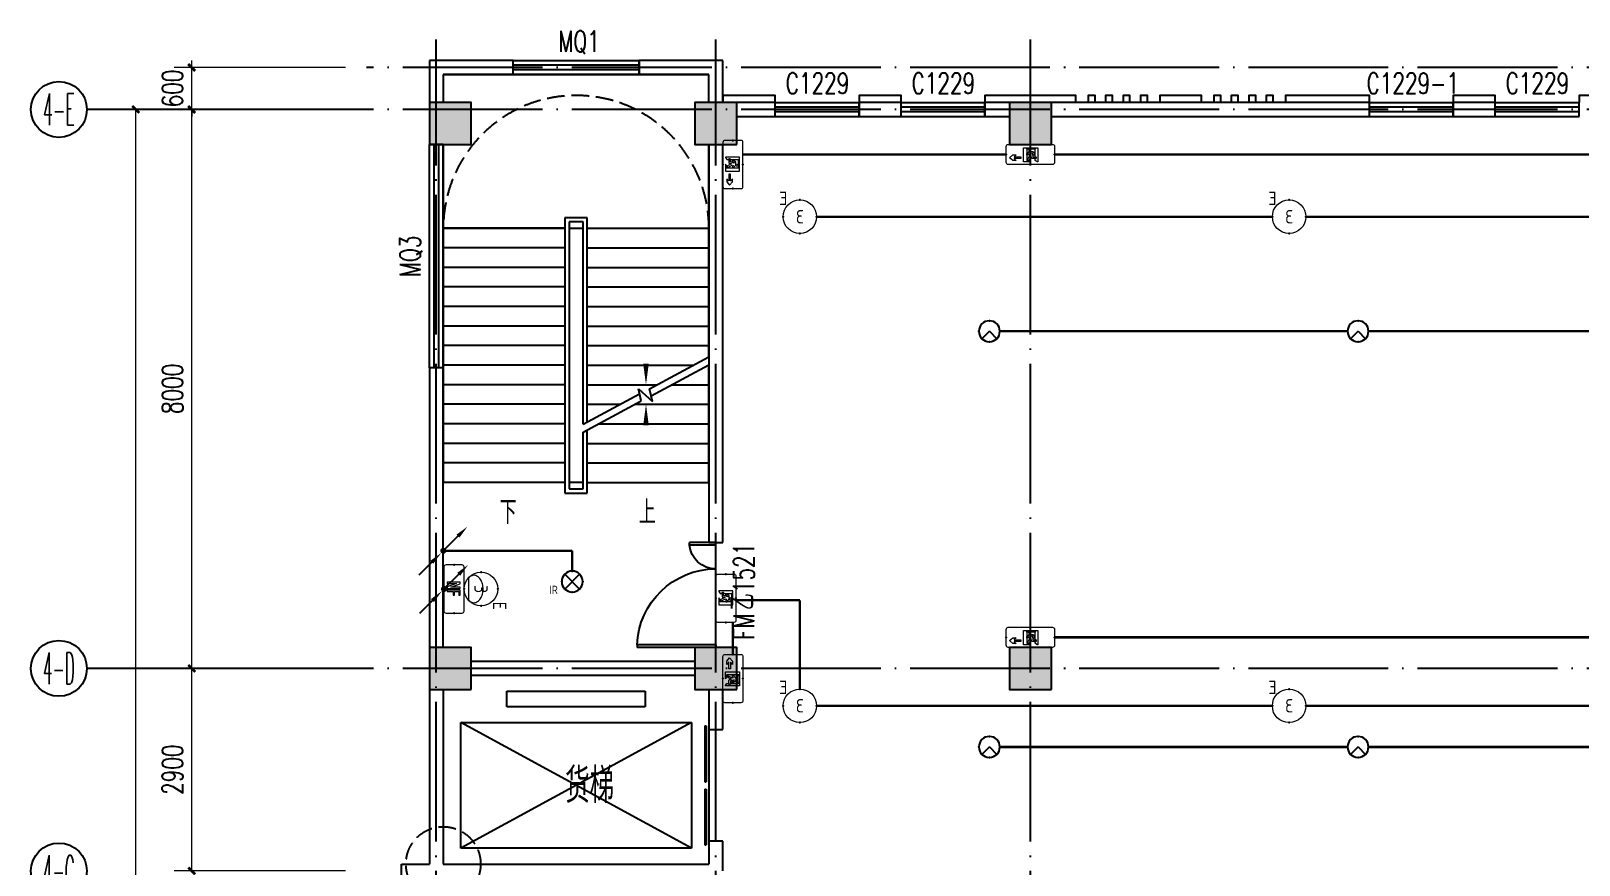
# Model space of a CAD drawing. Extents: x -124594 to 516503, y -3148 to 203159.
# Drawn here: x 179458 to 201608, y 107976 to 119915 of the extents above; entities that cross this region are included whole.
import ezdxf
from ezdxf.enums import TextEntityAlignment as Align

# ---------------------------------------------------------------- set-up
doc = ezdxf.new("R2010")
doc.units = 0
doc.header["$LTSCALE"] = 1000
doc.header["$MEASUREMENT"] = 0
doc.linetypes.add('DASH', pattern=[0.35, 0.25, -0.1])
doc.linetypes.add('DOTE', pattern=[2.42, 2, -0.2, 0.02, -0.2])
for name, color, linetype in [('AXIS', 3, 'Continuous'), ('AXIS_TEXT', 7, 'Continuous'), ('COLUMN', 9, 'Continuous'), ('DIM_SYMB', 3, 'Continuous'), ('DOOR_FIRE', 4, 'Continuous'), ('DOOR_FIRE_TEXT', 7, 'Continuous'), ('EQUIP-消防', 3, 'Continuous'), ('EQUIP-照明', 3, 'Continuous'), ('J-AXIS-轴线', 1, 'DOTE'), ('J-DOOR-窗', 8, 'Continuous'), ('J-DOOR-门', 8, 'Continuous'), ('J-STAIR-楼梯', 142, 'Continuous'), ('J-STAIR-电梯', 142, 'Continuous'), ('J-WALL-墙体', 2, 'Continuous'), ('LWIRE', 4, 'Continuous'), ('PUB_HATCH', 8, 'Continuous'), ('PUB_TEXT', 7, 'Continuous'), ('WINDOW_TEXT', 7, 'Continuous'), ('WIRE-应急', 1, 'DASH'), ('WIRE-照明', 1, 'Continuous'), ('装饰柱', 7, 'Continuous')]:
    doc.layers.add(name, color=color, linetype=linetype)
doc.layers.add('建筑底图', color=8, linetype='Continuous', lineweight=5)
doc.styles.add('_TCH_AXIS', font='COMPLEX', dxfattribs={"bigfont": 'GBCBIG'})
doc.styles.add('_TCH_DIM', font='SIMPLEX', dxfattribs={"bigfont": 'GBCBIG'})
doc.styles.add('_TCH_DIM_T3', font='SIMPLEX', dxfattribs={"width": 0.705882, "bigfont": 'GBCBIG'})
doc.styles.add('_TCH_WINDOW', font='SIMPLEX', dxfattribs={"height": 3.5, "bigfont": 'GBCBIG'})
doc.styles.add('_TEL_ATTDEF', font='GBENOR', dxfattribs={"width": 0.8, "height": 3, "bigfont": 'GBCBIG'})
doc.styles.add('_TEL_DIM', font='SIMPLEX', dxfattribs={"width": 0.8, "height": 3.5, "bigfont": 'HZTXT'})
doc.styles.add('COMPLEX', font='COMPLEX')
doc.styles.add('HZ', font='simplex.shx', dxfattribs={"width": 0.7, "bigfont": 'hztxt.shx'})
doc.styles.get("Standard").update_dxf_attribs({"font": 'gbenor.shx', "bigfont": 'gbcbig.shx'})
doc.dimstyles.new('_TCH_ARCH&&100', dxfattribs={"dimtxt": 297.5, "dimasz": 100, "dimexe": 250, "dimexo": 300, "dimgap": 126.25, "dimtad": 1, "dimdec": 0, "dimzin": 0, "dimdsep": 46, "dimtxsty": '_TCH_DIM_T3', "dimblk": 'ARCHTICK', "dimcen": 0.09, "dimclrt": 7, "dimazin": 2, "dimtfac": 1, "dimtdec": 0, "dimtix": 1, "dimtmove": 2, "dimatfit": 3, "dimfxl": 1, "dimtolj": 1, "dimtzin": 0, "dimarcsym": 0})

# ---------------------------------------------------------------- blocks, each defined once
blk = doc.blocks.new('_FZH')
blk.add_lwpolyline([(-0.5, -0.5), (0.5, -0.5), (0.5, 0.5), (-0.5, 0.5)], close=True)
at = {"layer": 'PUB_HATCH'}
blk.add_solid([(-0.5, -0.5), (0.5, -0.5), (-0.5, 0.5), (0.5, 0.5)], dxfattribs=at)
blk = doc.blocks.new('_ArchTick')
at = {"color": 0, "linetype": 'ByBlock', "const_width": 0.4}
blk.add_lwpolyline([(-0.5, -0.5), (0.5, 0.5)], dxfattribs=at)
blk = doc.blocks.new('*D208')
at = {"layer": 'AXIS', "color": 0, "lineweight": -2, "transparency": 16777216}
for p, q in [((183958, 118791), (180708, 118791)), ((180958, 94791), (180958, 118791)), ((183958, 94791), (180708, 94791))]:
    blk.add_line(p, q, dxfattribs=at)
at = {"layer": 'Defpoints', "color": 0, "transparency": 16777216}
for p in [(180958, 118791), (184258, 118791), (184258, 94791)]:
    blk.add_point(p, dxfattribs=at)
at = {"layer": 'AXIS', "color": 0, "lineweight": -2, "transparency": 16777216, "xscale": 100, "yscale": 100, "zscale": 100}
for p, rotation in [((180958, 118791), 90), ((180958, 94791), 270)]:
    blk.add_blockref('_ArchTick', p, dxfattribs=dict(at, rotation=rotation))
at = {"layer": 'AXIS', "color": 7, "transparency": 16777216, "insert": (180683, 106791), "char_height": 297.5, "attachment_point": 5, "rotation": 90, "style": '_TCH_DIM_T3'}
blk.add_mtext('\\A1;24000', dxfattribs=at)
blk = doc.blocks.new('*D213')
at = {"layer": 'AXIS', "color": 0, "lineweight": -2, "transparency": 16777216}
for p, q in [((183958, 110791), (181508, 110791)), ((181758, 107891), (181758, 110791)), ((183958, 107891), (181508, 107891))]:
    blk.add_line(p, q, dxfattribs=at)
at = {"layer": 'Defpoints', "color": 0, "transparency": 16777216}
for p in [(181758, 110791), (184258, 110791), (184258, 107891)]:
    blk.add_point(p, dxfattribs=at)
at = {"layer": 'AXIS', "color": 0, "lineweight": -2, "transparency": 16777216, "xscale": 100, "yscale": 100, "zscale": 100}
for p, rotation in [((181758, 110791), 90), ((181758, 107891), 270)]:
    blk.add_blockref('_ArchTick', p, dxfattribs=dict(at, rotation=rotation))
at = {"layer": 'AXIS', "color": 7, "transparency": 16777216, "insert": (181483, 109341), "char_height": 297.5, "attachment_point": 5, "rotation": 90, "style": '_TCH_DIM_T3'}
blk.add_mtext('\\A1;2900', dxfattribs=at)
blk = doc.blocks.new('*D214')
at = {"layer": 'AXIS', "color": 0, "lineweight": -2, "transparency": 16777216}
for p, q in [((183958, 118791), (181508, 118791)), ((181758, 110791), (181758, 118791)), ((183958, 110791), (181508, 110791))]:
    blk.add_line(p, q, dxfattribs=at)
at = {"layer": 'Defpoints', "color": 0, "transparency": 16777216}
for p in [(181758, 118791), (184258, 118791), (184258, 110791)]:
    blk.add_point(p, dxfattribs=at)
at = {"layer": 'AXIS', "color": 0, "lineweight": -2, "transparency": 16777216, "xscale": 100, "yscale": 100, "zscale": 100}
for p, rotation in [((181758, 118791), 90), ((181758, 110791), 270)]:
    blk.add_blockref('_ArchTick', p, dxfattribs=dict(at, rotation=rotation))
at = {"layer": 'AXIS', "color": 7, "transparency": 16777216, "insert": (181483, 114791), "char_height": 297.5, "attachment_point": 5, "rotation": 90, "style": '_TCH_DIM_T3'}
blk.add_mtext('\\A1;8000', dxfattribs=at)
blk = doc.blocks.new('*D215')
at = {"layer": 'AXIS', "color": 0, "lineweight": -2, "transparency": 16777216}
for p, q in [((183958, 119391), (181508, 119391)), ((181758, 119391), (181758, 119491)), ((181758, 118791), (181758, 119391)), ((183958, 118791), (181508, 118791)), ((181758, 118791), (181758, 118691))]:
    blk.add_line(p, q, dxfattribs=at)
at = {"layer": 'Defpoints', "color": 0, "transparency": 16777216}
for p in [(181758, 119391), (184258, 119391), (184258, 118791)]:
    blk.add_point(p, dxfattribs=at)
at = {"layer": 'AXIS', "color": 0, "lineweight": -2, "transparency": 16777216, "xscale": 100, "yscale": 100, "zscale": 100}
for p, rotation in [((181758, 119391), 270), ((181758, 118791), 90)]:
    blk.add_blockref('_ArchTick', p, dxfattribs=dict(at, rotation=rotation))
at = {"layer": 'AXIS', "color": 7, "transparency": 16777216, "insert": (181483, 119091), "char_height": 297.5, "attachment_point": 5, "rotation": 90, "style": '_TCH_DIM_T3'}
blk.add_mtext('\\A1;600', dxfattribs=at)
blk = doc.blocks.new('$TCHSYS$WIN2D')
for p, q in [((-0.5, 0.5), (0.5, 0.5)), ((-0.5, 0.5), (-0.5, -0.5)), ((0.5, 0.5), (0.5, -0.5)), ((0.5, 0.1667), (-0.5, 0.1667)), ((0.5, -0.1667), (-0.5, -0.1667)), ((-0.5, -0.5), (0.5, -0.5))]:
    blk.add_line(p, q)
blk = doc.blocks.new('$DorLib2D$00000225')
at = {"color": 0}
for p, q in [((0.475, -0.001), (0.475, 0.752)), ((0.475, 0.752), (0.5, 0.752)), ((0.5, -0.001), (0.5, 0.752)), ((-0.5, 0), (-0.5, 0.252)), ((-0.475, 0.252), (-0.5, 0.252)), ((-0.475, 0), (-0.475, 0.252)), ((-0.475, 0), (-0.5, 0)), ((0.475, -0.001), (0.5, -0.001))]:
    blk.add_line(p, q, dxfattribs=at)
for centre, radius, start, end in [((0.505, -0.002), 0.755, 92.2493, 179.7238), ((-0.501, 0.003), 0.251, 359.7899, 84.0974)]:
    blk.add_arc(centre, radius, start, end, dxfattribs=at)
blk = doc.blocks.new('$DORLIB2D$00000127')
at = {"color": 0}
for points in [[(-0.533, 0.795), (-0.533, 0.69)], [(-0.033, 0.795), (-0.533, 0.795)], [(-0.033, 0.795), (-0.033, 0.69)], [(0.533, 0.795), (0.033, 0.795)], [(0.033, 0.795), (0.033, 0.69)], [(0.533, 0.795), (0.533, 0.69)], [(-0.033, 0.69), (-0.533, 0.69)], [(0.533, 0.69), (0.033, 0.69)], [(0.5, 0.5), (-0.5, 0.5)]]:
    blk.add_lwpolyline(points, dxfattribs=at)
blk = doc.blocks.new('_AXISO')
blk.add_circle((0, 0), 0.5)
at = {"layer": 'AXIS_TEXT', "style": 'COMPLEX', "width": 1.041667}
blk.add_attdef('A', text='', height=0.56, dxfattribs=at).set_placement((-0.25, -0.28), (0.25, -0.28), align=Align.FIT)
blk = doc.blocks.new('$equip_U$00000139(cyquan-PC)')
at = {"lineweight": 0}
blk.add_lwpolyline([(-0.5, 0, 1), (0.5, 0, 1), (-0.5, 0, 0.911406)], format="xyb", dxfattribs=at)
for p in [(0, 0.5), (-0.5, 0), (0.5, 0), (0, -0.5)]:
    blk.add_point(p)
at = {"color": 7, "lineweight": 0, "style": '_TEL_DIM'}
blk.add_attdef('E', text='', height=0.4, dxfattribs=at).set_placement((0.497, 0.549), align=Align.MIDDLE_CENTER)
at = {"color": 7, "style": '_TEL_DIM'}
blk.add_attdef('$TEXT$', text='', height=0.4, dxfattribs=at).set_placement((0, 0), align=Align.MIDDLE_CENTER)
at = {"color": 7, "style": '_TEL_DIM', "flags": 1}
for tag in ['A', 'REMARK']:
    blk.add_attdef(tag, text='', height=0.00002, dxfattribs=at).set_placement((0, 0), align=Align.MIDDLE_CENTER)
blk = doc.blocks.new('$equip_U$00000081(OW7S4Z35Z8O8O2W)')
ref = blk.add_blockref('$equip_U$00000139(cyquan-PC)', (0, 0), dxfattribs=dict(xscale=1.59999999999984, yscale=1.59999999999984, zscale=1.59999999999984))
ref.add_attrib('E', 'E', dxfattribs={"color": 7, "lineweight": 0, "height": 0.64, "style": '_TEL_ATTDEF'}).set_placement((0.796, 0.878), align=Align.MIDDLE_CENTER)
ref.add_attrib('$TEXT$', '3', dxfattribs={"color": 7, "height": 0.64, "style": '_TEL_ATTDEF'}).set_placement((0, 0), align=Align.MIDDLE_CENTER)
at = {"color": 7, "style": '_TEL_DIM', "flags": 1}
blk.add_attdef('A', text='', height=0.0000333, dxfattribs=at).set_placement((0, 0), align=Align.MIDDLE_CENTER)
blk = doc.blocks.new('$equip_U$00000087(cyquan-PC)')
at = {"lineweight": 0}
blk.add_lwpolyline([(-0.658, 0), (0.658, 0, 0.414214), (0.72, 0.062), (0.72, 0.538, 0.414213), (0.658, 0.6), (-0.658, 0.6, 0.414214), (-0.72, 0.538, 0), (-0.72, 0.062, 0.414245), (-0.658, 0, 18481.445439)], format="xyb", dxfattribs=at)
for points in [[(-0.108, 0.508), (-0.108, 0.131), (-0.066, 0.089), (-0.201, 0.089), (-0.201, 0.51), (-0.11, 0.51, -0.414214)], [(-0.102, 0.468, -0.414214), (-0.104, 0.47), (-0.104, 0.508, -0.414214), (-0.102, 0.51), (0.138, 0.51, -0.414214), (0.14, 0.508), (0.14, 0.47, -0.414214), (0.138, 0.468)], [(0.22, 0.089), (0.204, 0.089), (0.145, 0.131), (0.145, 0.182), (0.153, 0.182, 1), (0.153, 0.241), (0.145, 0.241), (0.145, 0.508, -0.414214), (0.147, 0.51), (0.22, 0.51)], [(-0.104, 0.334, -0.414214), (-0.102, 0.336), (-0.075, 0.336), (-0.034, 0.385, -0.221695), (-0.018, 0.392), (0.073, 0.392, -0.235469), (0.08, 0.389), (0.132, 0.32, -1), (0.098, 0.296), (0.057, 0.35), (0.046, 0.35, 0.542956), (0.042, 0.344), (0.07, 0.281, -0.096289), (0.073, 0.268), (0.074, 0.232), (0.153, 0.232, -1), (0.153, 0.19), (0.05, 0.19, -0.404026), (0.029, 0.211), (0.027, 0.267, 0.774283), (0.023, 0.268), (-0.039, 0.148, -1), (-0.08, 0.169), (-0.019, 0.289), (-0.031, 0.318, 0.554309), (-0.038, 0.319), (-0.057, 0.297, -0.221695), (-0.062, 0.294), (-0.102, 0.294, -0.414214), (-0.104, 0.296)], [(0.01, 0.089), (-0.055, 0.089, -0.912194), (-0.025, 0.119)]]:
    blk.add_lwpolyline(points, format="xyb", close=True, dxfattribs=at)
blk.add_circle((-0.024, 0.43), 0.0295, dxfattribs=at)
for p in [(0, 0.6), (-0.72, 0.3), (0, 0), (0.72, 0.3)]:
    blk.add_point(p)
at = {"color": 7, "style": '_TEL_DIM', "flags": 1}
for tag in ['A', 'REMARK']:
    blk.add_attdef(tag, text='', height=0.00002, dxfattribs=at).set_placement((0, 0), align=Align.MIDDLE_CENTER)
blk = doc.blocks.new('$equip_U$00000076(OW7S4Z35Z8O8O2W)')
at = {"xscale": 1.59999999999984, "yscale": 1.59999999999984, "zscale": 1.59999999999984}
blk.add_blockref('$equip_U$00000087(cyquan-PC)', (0, 0), dxfattribs=at)
at = {"color": 7, "style": '_TEL_DIM', "flags": 1}
blk.add_attdef('A', text='', height=0.0000333, dxfattribs=at).set_placement((0, 0), align=Align.MIDDLE_CENTER)
blk = doc.blocks.new('$equip_U$00000090(cyquan-PC)')
at = {"lineweight": 0}
blk.add_lwpolyline([(-0.658, 0), (0.658, 0, 0.414214), (0.72, 0.062), (0.72, 0.538, 0.414213), (0.658, 0.6), (-0.658, 0.6, 0.414214), (-0.72, 0.538, 0), (-0.72, 0.062, 0.414245), (-0.658, 0, 18481.445439)], format="xyb", dxfattribs=at)
for points in [[(-0.22, 0.08), (-0.204, 0.08), (-0.145, 0.122), (-0.145, 0.172), (-0.153, 0.172, -1), (-0.153, 0.231), (-0.145, 0.231), (-0.145, 0.499, 0.414214), (-0.147, 0.501), (-0.22, 0.501)], [(0.102, 0.459, 0.414214), (0.104, 0.461), (0.104, 0.499, 0.414214), (0.102, 0.501), (-0.138, 0.501, 0.414214), (-0.14, 0.499), (-0.14, 0.461, 0.414214), (-0.138, 0.459)], [(0.108, 0.499), (0.108, 0.122), (0.066, 0.08), (0.201, 0.08), (0.201, 0.501), (0.11, 0.501, 0.414214)], [(0.104, 0.325, 0.414214), (0.102, 0.327), (0.075, 0.327), (0.034, 0.375, 0.221695), (0.018, 0.383), (-0.073, 0.383, 0.235469), (-0.08, 0.379), (-0.132, 0.31, 1), (-0.098, 0.286), (-0.057, 0.341), (-0.046, 0.341, -0.542956), (-0.042, 0.335), (-0.07, 0.271, 0.096289), (-0.073, 0.258), (-0.074, 0.223), (-0.153, 0.223, 1), (-0.153, 0.181), (-0.05, 0.181, 0.404026), (-0.029, 0.201), (-0.027, 0.258, -0.774283), (-0.023, 0.259), (0.039, 0.138, 1), (0.08, 0.159), (0.019, 0.279), (0.031, 0.308, -0.554309), (0.038, 0.309), (0.057, 0.287, 0.221695), (0.062, 0.285), (0.102, 0.285, 0.414214), (0.104, 0.287)], [(-0.01, 0.08), (0.055, 0.08, 0.912194), (0.025, 0.109)], [(0.519, 0.119), (0.618, 0.201), (0.519, 0.284), (0.423, 0.284), (0.484, 0.233, -0.700208), (0.483, 0.229), (0.287, 0.229), (0.287, 0.174), (0.483, 0.174, -0.700208), (0.484, 0.17), (0.423, 0.119)]]:
    blk.add_lwpolyline(points, format="xyb", close=True, dxfattribs=at)
blk.add_circle((0.024, 0.421), 0.0295, dxfattribs=at)
for p in [(0, 0.6), (-0.72, 0.3), (0, 0), (0.72, 0.3)]:
    blk.add_point(p)
at = {"color": 7, "style": '_TEL_DIM', "flags": 1}
for tag in ['A', 'REMARK']:
    blk.add_attdef(tag, text='', height=0.00002, dxfattribs=at).set_placement((0, 0), align=Align.MIDDLE_CENTER)
blk = doc.blocks.new('$equip_U$00000079(OW7S4Z35Z8O8O2W)')
at = {"xscale": -1.59999999999984, "yscale": 1.59999999999984, "zscale": 1.59999999999984}
blk.add_blockref('$equip_U$00000090(cyquan-PC)', (0, 0), dxfattribs=at)
at = {"color": 7, "style": '_TEL_DIM', "flags": 1}
blk.add_attdef('A', text='', height=0.0000333, dxfattribs=at).set_placement((0, 0), align=Align.MIDDLE_CENTER)
blk = doc.blocks.new('$equip_U$00000091(cyquan-PC)')
at = {"lineweight": 0}
for p, q in [((0.031, 0.482), (0.031, 0.098)), ((0.183, 0.482), (0.031, 0.482)), ((0.183, 0.44), (0.183, 0.482)), ((0.031, 0.098), (0.072, 0.098)), ((0.072, 0.44), (0.183, 0.44)), ((0.072, 0.314), (0.072, 0.44)), ((0.183, 0.314), (0.072, 0.314)), ((0.072, 0.271), (0.183, 0.271)), ((0.072, 0.098), (0.072, 0.271)), ((0.183, 0.271), (0.183, 0.314))]:
    blk.add_line(p, q, dxfattribs=at)
blk.add_lwpolyline([(-0.658, 0), (0.658, 0, 0.414214), (0.72, 0.062), (0.72, 0.538, 0.414213), (0.658, 0.6), (-0.658, 0.6, 0.414214), (-0.72, 0.538, 0), (-0.72, 0.062, 0.414245), (-0.658, 0, 18481.445439)], format="xyb", dxfattribs=at)
blk.add_lwpolyline([(-0.203, 0.482), (-0.203, 0.098), (-0.162, 0.098), (-0.162, 0.377), (-0.16, 0.377), (-0.061, 0.098), (-0.016, 0.098), (-0.016, 0.482), (-0.057, 0.482), (-0.057, 0.204), (-0.059, 0.204), (-0.158, 0.482)], close=True, dxfattribs=at)
for p in [(0, 0.6), (-0.72, 0.3), (0, 0), (0.72, 0.3)]:
    blk.add_point(p)
at = {"color": 7, "style": '_TEL_DIM', "flags": 1}
for tag in ['A', 'REMARK']:
    blk.add_attdef(tag, text='', height=0.00002, dxfattribs=at).set_placement((0, 0), align=Align.MIDDLE_CENTER)
blk = doc.blocks.new('$equip_U$00000078(OW7S4Z35Z8O8O2W)')
at = {"xscale": 1.59999999999984, "yscale": 1.59999999999984, "zscale": 1.59999999999984}
blk.add_blockref('$equip_U$00000091(cyquan-PC)', (0, 0), dxfattribs=at)
at = {"color": 7, "style": '_TEL_DIM', "flags": 1}
blk.add_attdef('A', text='', height=0.0000333, dxfattribs=at).set_placement((0, 0), align=Align.MIDDLE_CENTER)
blk = doc.blocks.new('$equip_U$00000137(cyquan-PC)')
at = {"color": 253, "lineweight": 0}
for p, q in [((-0.31, 0.468), (-0.334, 0.448)), ((-0.283, 0.487), (-0.31, 0.468)), ((-0.254, 0.504), (-0.283, 0.487)), ((-0.222, 0.519), (-0.254, 0.504)), ((-0.188, 0.532), (-0.222, 0.519)), ((-0.153, 0.543), (-0.188, 0.532)), ((-0.116, 0.552), (-0.153, 0.543)), ((-0.078, 0.558), (-0.116, 0.552)), ((-0.039, 0.562), (-0.078, 0.558)), ((0, 0.563), (-0.039, 0.562)), ((0.039, 0.562), (0, 0.563)), ((0.078, 0.558), (0.039, 0.562)), ((0.116, 0.552), (0.078, 0.558)), ((0.153, 0.543), (0.116, 0.552)), ((0.188, 0.532), (0.153, 0.543)), ((0.222, 0.519), (0.188, 0.532)), ((0.254, 0.504), (0.222, 0.519)), ((0.283, 0.487), (0.254, 0.504)), ((0.31, 0.468), (0.283, 0.487)), ((0.334, 0.448), (0.31, 0.468)), ((-0.405, 0.328), (-0.409, 0.302)), ((-0.409, 0.302), (-0.408, 0.276)), ((-0.408, 0.276), (-0.404, 0.25)), ((-0.398, 0.353), (-0.405, 0.328)), ((-0.404, 0.25), (-0.396, 0.224)), ((-0.387, 0.378), (-0.398, 0.353)), ((-0.396, 0.224), (-0.385, 0.199)), ((-0.373, 0.402), (-0.387, 0.378)), ((-0.385, 0.199), (-0.37, 0.175)), ((-0.355, 0.426), (-0.373, 0.402)), ((-0.37, 0.175), (-0.352, 0.152)), ((-0.334, 0.448), (-0.355, 0.426)), ((-0.352, 0.152), (-0.33, 0.131)), ((-0.33, 0.131), (0.33, 0.131)), ((0.33, 0.131), (0.352, 0.152)), ((0.355, 0.426), (0.334, 0.448)), ((0.352, 0.152), (0.37, 0.175)), ((0.373, 0.402), (0.355, 0.426)), ((0.37, 0.175), (0.385, 0.199)), ((0.387, 0.378), (0.373, 0.402)), ((0.385, 0.199), (0.396, 0.224)), ((0.398, 0.353), (0.387, 0.378)), ((0.396, 0.224), (0.404, 0.25)), ((0.405, 0.328), (0.398, 0.353)), ((0.404, 0.25), (0.408, 0.276)), ((0.409, 0.302), (0.405, 0.328)), ((0.408, 0.276), (0.409, 0.302))]:
    blk.add_line(p, q, dxfattribs=at)
at = {"lineweight": 0}
blk.add_circle((0, 0.502), 0.502, dxfattribs=at)
for p in [(0, 1.005), (-0.502, 0.502), (0.502, 0.502)]:
    blk.add_point(p)
at = {"color": 7, "style": '_TEL_DIM'}
blk.add_attdef('$TEXT$', text='', height=0.4, dxfattribs=at).set_placement((0.5, 1.056), align=Align.MIDDLE_CENTER)
at = {"color": 7, "lineweight": 0, "style": '_TEL_DIM'}
blk.add_attdef('3', text='', height=0.4, dxfattribs=at).set_placement((0.002, 0.502), align=Align.MIDDLE_CENTER)
at = {"color": 7, "style": '_TEL_DIM', "flags": 1}
for tag in ['A', 'REMARK']:
    blk.add_attdef(tag, text='', height=0.00002, dxfattribs=at).set_placement((0, 0), align=Align.MIDDLE_CENTER)
blk = doc.blocks.new('$equip_U$00000082(OW7S4Z35Z8O8O2W)')
ref = blk.add_blockref('$equip_U$00000137(cyquan-PC)', (0, -0.804), dxfattribs=dict(xscale=1.59999999999984, yscale=1.59999999999984, zscale=1.59999999999984))
ref.add_attrib('3', '3', dxfattribs={"color": 7, "lineweight": 0, "height": 0.64, "style": '_TEL_ATTDEF'}).set_placement((0.004, 0), align=Align.MIDDLE_CENTER)
ref.add_attrib('$TEXT$', 'E', dxfattribs={"color": 7, "height": 0.64, "style": '_TEL_ATTDEF'}).set_placement((0.799, 0.886), align=Align.MIDDLE_CENTER)
at = {"color": 7, "style": '_TEL_DIM', "flags": 1}
blk.add_attdef('A', text='', height=0.0000333, dxfattribs=at).set_placement((0, 0), align=Align.MIDDLE_CENTER)
blk = doc.blocks.new('$equip$00002530')
for p, q in [((-0.354, 0.354), (0.354, -0.354)), ((0.354, 0.354), (-0.354, -0.354))]:
    blk.add_line(p, q)
at = {"const_width": 0.0667}
blk.add_lwpolyline([(0, 0.5, -1), (0, -0.5, -1), (0, 0.5, -2.479085)], format="xyb", dxfattribs=at)
blk.add_circle((0, 0), 0.5)
for p in [(-0.5, 0), (0, 0.5), (0.5, 0), (0, -0.5)]:
    blk.add_point(p)
at = {"color": 7, "style": '_TEL_DIM', "flags": 1}
blk.add_attdef('A', text='', height=0.00002, dxfattribs=at).set_placement((0, 0), align=Align.MIDDLE_CENTER)
at = {"color": 7, "style": '_TEL_DIM'}
blk.add_attdef('$TEXT$', text='', height=0.4, dxfattribs=at).set_placement((0.887, -0.396), align=Align.MIDDLE_CENTER)
blk = doc.blocks.new('$TelecSys$00000081')
for p, q in [((0.104, 0.104), (0.104, 0.104)), ((-1.15, -1.15), (-0.55, -0.55)), ((-0.104, -0.104), (-0.104, -0.104))]:
    blk.add_line(p, q)
at = {"const_width": 0.142}
blk.add_lwpolyline([(0.071, 0, 1), (-0.071, 0, 1)], format="xyb", close=True, dxfattribs=at)
blk.add_solid([(-0.62, -0.48), (-0.48, -0.62), (-0.1, -0.1)])
at = {"width": 0.8, "flags": 9}
blk.add_attdef('A', (0, 0), '', height=0.00002, rotation=180, dxfattribs=at)
blk = doc.blocks.new('$TelecSys$00000079')
for p, q in [((0.7, 0.7), (0, 0)), ((0.104, 0.104), (0.104, 0.104)), ((-0.104, -0.104), (-0.104, -0.104))]:
    blk.add_line(p, q)
at = {"const_width": 0.142}
blk.add_lwpolyline([(-0.071, 0, 1), (0.071, 0, 1)], format="xyb", close=True, dxfattribs=at)
blk.add_solid([(0.63, 0.77), (0.77, 0.63), (1.15, 1.15)])
at = {"width": 0.8, "flags": 9}
blk.add_attdef('A', (0, 0), '', height=0.00002, dxfattribs=at)
blk = doc.blocks.new('$equip$00002831')
for q in [(-0.354, -0.354), (0.354, -0.354)]:
    blk.add_line((0, 0), q)
at = {"const_width": 0.0667}
blk.add_lwpolyline([(0.5, 0, 1), (-0.5, 0, 1), (0.5, 0, -2.700563)], format="xyb", dxfattribs=at)
blk.add_circle((0, 0), 0.5)
for p in [(-0.5, 0), (0, 0.5), (0.5, 0), (0, -0.5)]:
    blk.add_point(p)
at = {"color": 7, "style": '_TEL_DIM', "flags": 1}
for tag in ['A', 'REMARK']:
    blk.add_attdef(tag, text='', height=0.00002, dxfattribs=at).set_placement((0, 0), align=Align.MIDDLE_CENTER)
blk = doc.blocks.new('GWEEDA')
at = {"layer": 'AXIS', "color": 8}
for p, q in [((184258.3, 118790.8), (180258.3, 118790.8)), ((184258.3, 110790.8), (180258.3, 110790.8))]:
    blk.add_line(p, q, dxfattribs=at)
at = {"layer": 'DIM_SYMB', "color": 8}
for points in [[(186258.3, 113310.8, 0, 0, 0), (186258.3, 118190.8, 0, 0, 0), (188258.3, 118190.8, 0, 0, 0), (188258.3, 114850.8, 0, 80, 0), (188258.3, 115150.8, 0, 0, 0)], [(188258.3, 113310.8, 0, 0, 0), (188258.3, 114570.8, 0, 80, 0), (188258.3, 114270.8, 0, 0, 0)]]:
    blk.add_lwpolyline(points, format="xyseb", dxfattribs=at)
at = {"layer": 'J-AXIS-轴线', "color": 8}
for p, q in [((185258.3, 93790.8), (185258.3, 119790.8)), ((189258.3, 93790.8), (189258.3, 119790.8)), ((193758.3, 93790.8), (193758.3, 119790.8)), ((232758.3, 119390.8), (184258.3, 119390.8)), ((232758.3, 118790.8), (184258.3, 118790.8)), ((232758.3, 110790.8), (184258.3, 110790.8))]:
    blk.add_line(p, q, dxfattribs=at)
at = {"layer": 'J-STAIR-楼梯', "color": 8}
for p, q in [((189158.3, 119290.8), (185358.3, 119290.8)), ((185358.3, 119290.8), (185358.3, 118890.8)), ((189158.3, 118890.8), (189158.3, 119290.8)), ((185358.3, 118290.8), (185358.3, 117090.8)), ((189158.3, 117090.8), (189158.3, 118290.8)), ((187418.3, 117240.8), (187098.3, 117240.8)), ((187098.3, 117240.8), (187098.3, 113300.8)), ((187358.3, 117180.8), (187158.3, 117180.8)), ((187158.3, 117180.8), (187158.3, 113360.8)), ((187358.3, 114285), (187358.3, 117180.8)), ((187418.3, 114317.2), (187418.3, 117240.8)), ((185358.3, 117090.8), (185358.3, 113450.8)), ((187098.3, 117090.8), (185358.3, 117090.8)), ((185358.3, 117090.8), (187098.3, 117090.8)), ((187158.3, 117090.8), (187158.3, 113450.8)), ((187158.3, 117090.8), (187358.3, 117090.8)), ((187358.3, 114285), (187358.3, 117090.8)), ((187418.3, 117090.8), (189158.3, 117090.8)), ((187418.3, 117090.8), (189158.3, 117090.8)), ((189158.3, 115250), (189158.3, 117090.8)), ((187098.3, 116810.8), (185358.3, 116810.8)), ((187418.3, 116810.8), (189158.3, 116810.8)), ((187098.3, 116530.8), (185358.3, 116530.8)), ((187418.3, 116530.8), (189158.3, 116530.8)), ((187098.3, 116250.8), (185358.3, 116250.8)), ((187418.3, 116250.8), (189158.3, 116250.8)), ((187098.3, 115970.8), (185358.3, 115970.8)), ((187418.3, 115970.8), (189158.3, 115970.8)), ((187098.3, 115690.8), (185358.3, 115690.8)), ((187418.3, 115690.8), (189158.3, 115690.8)), ((187098.3, 115410.8), (185358.3, 115410.8)), ((187418.3, 115410.8), (189158.3, 115410.8)), ((188308.1, 114794.2), (189158.3, 115250)), ((187098.3, 115130.8), (185358.3, 115130.8)), ((187418.3, 115130.8), (188935.9, 115130.8)), ((188331.7, 114693.4), (189158.3, 115136.6)), ((189147.6, 115130.8), (189158.3, 115130.8)), ((189158.3, 113450.8), (189158.3, 115136.6)), ((187098.3, 114850.8), (185358.3, 114850.8)), ((187418.3, 114850.8), (188413.6, 114850.8)), ((188191, 114617.9), (188150.2, 114791.7)), ((188150.2, 114791.7), (188350.7, 114612.4)), ((188350.7, 114612.4), (188308.1, 114794.2)), ((188625.3, 114850.8), (189158.3, 114850.8)), ((187098.3, 114570.8), (185358.3, 114570.8)), ((187358.3, 114285), (188167.3, 114718.7)), ((187358.3, 114171.6), (188191, 114617.9)), ((187418.3, 114570.8), (187891.4, 114570.8)), ((188103, 114570.8), (189158.3, 114570.8)), ((187098.3, 114290.8), (185358.3, 114290.8)), ((187358.3, 113450.8), (187358.3, 114171.6)), ((187358.3, 113360.8), (187358.3, 114171.6)), ((187418.3, 113300.8), (187418.3, 114203.7)), ((187580.7, 114290.8), (189158.3, 114290.8)), ((187098.3, 114010.8), (185358.3, 114010.8)), ((187418.3, 114010.8), (189158.3, 114010.8)), ((187098.3, 113730.8), (185358.3, 113730.8)), ((187418.3, 113730.8), (189158.3, 113730.8)), ((187098.3, 113450.8), (185358.3, 113450.8)), ((187358.3, 113450.8), (187158.3, 113450.8)), ((187418.3, 113450.8), (189158.3, 113450.8)), ((187098.3, 113300.8), (187418.3, 113300.8)), ((187158.3, 113360.8), (187358.3, 113360.8))]:
    blk.add_line(p, q, dxfattribs=at)
at = {"layer": 'J-STAIR-楼梯', "color": 8, "linetype": 'DASH'}
blk.add_arc((187258.3, 117090.8), 1900, 0, 180, dxfattribs=at)
at = {"layer": 'J-STAIR-电梯', "color": 8}
for p, q in [((186268.3, 110240.8), (186268.3, 110465.8)), ((186268.3, 110465.8), (188248.3, 110465.8)), ((188248.3, 110465.8), (188248.3, 110240.8)), ((188248.3, 110240.8), (186268.3, 110240.8)), ((185608.3, 108215.8), (185608.3, 110015.8)), ((185608.3, 110015.8), (188908.3, 110015.8)), ((188908.3, 110015.8), (185608.3, 108215.8)), ((188908.3, 108215.8), (185608.3, 110015.8)), ((188908.3, 110015.8), (188908.3, 108215.8)), ((188908.3, 108215.8), (185608.3, 108215.8))]:
    blk.add_line(p, q, dxfattribs=at)
at = {"layer": 'J-WALL-墙体', "color": 8}
for p, q in [((186358.3, 119490.8), (185158.3, 119490.8)), ((185158.3, 119490.8), (185158.3, 118890.8)), ((186358.3, 119290.8), (186358.3, 119490.8)), ((189358.3, 119490.8), (188158.3, 119490.8)), ((188158.3, 119490.8), (188158.3, 119290.8)), ((189358.3, 118890.8), (189358.3, 119490.8)), ((185358.3, 119290.8), (186358.3, 119290.8)), ((185358.3, 119290.8), (185358.3, 118890.8)), ((188158.3, 119290.8), (189158.3, 119290.8)), ((189158.3, 118890.8), (189158.3, 119290.8)), ((190108.3, 118890.8), (189558.3, 118890.8)), ((190108.3, 118690.8), (190108.3, 118890.8)), ((191908.3, 118890.8), (191308.3, 118890.8)), ((191308.3, 118890.8), (191308.3, 118690.8)), ((191908.3, 118690.8), (191908.3, 118890.8)), ((193458.3, 118890.8), (193108.3, 118890.8)), ((193108.3, 118890.8), (193108.3, 118690.8)), ((198608.3, 118890.8), (194058.3, 118890.8)), ((198608.3, 118690.8), (198608.3, 118890.8)), ((200408.3, 118890.8), (199808.3, 118890.8)), ((199808.3, 118890.8), (199808.3, 118690.8)), ((200408.3, 118690.8), (200408.3, 118890.8)), ((189558.3, 118690.8), (190108.3, 118690.8)), ((191308.3, 118690.8), (191908.3, 118690.8)), ((193108.3, 118690.8), (193458.3, 118690.8)), ((194058.3, 118690.8), (198608.3, 118690.8)), ((199808.3, 118690.8), (200408.3, 118690.8)), ((189158.3, 118290.8), (189158.3, 112590.8)), ((189358.3, 112590.8), (189358.3, 118290.8)), ((185358.3, 115090.8), (185158.3, 115090.8)), ((185158.3, 115090.8), (185158.3, 111090.8)), ((185358.3, 111090.8), (185358.3, 115090.8)), ((189158.3, 112590.8), (189358.3, 112590.8)), ((188958.3, 110890.8), (185758.3, 110890.8)), ((188958.3, 110690.8), (185758.3, 110690.8)), ((185158.3, 110490.8), (185158.3, 107990.8)), ((185358.3, 110490.8), (185358.3, 107990.8)), ((189158.3, 110490.8), (189158.3, 109915.8)), ((189358.3, 109915.8), (189358.3, 110490.8)), ((189158.3, 109915.8), (189358.3, 109915.8)), ((189358.3, 108315.8), (189158.3, 108315.8)), ((189158.3, 108315.8), (189158.3, 107990.8)), ((189358.3, 107890.8), (189358.3, 108315.8)), ((184758.3, 107990.8), (185158.3, 107990.8)), ((184758.3, 106490.8), (184758.3, 107990.8)), ((185358.3, 107990.8), (189158.3, 107990.8))]:
    blk.add_line(p, q, dxfattribs=at)
at = {"layer": '装饰柱', "color": 8}
for points in [[(190108.3, 118890.8), (190108.3, 118990.8), (189358.3, 118990.8), (189358.3, 118890.8)], [(191908.3, 118890.8), (191908.3, 118990.8), (191308.3, 118990.8), (191308.3, 118890.8)], [(194408.3, 118890.8), (194408.3, 118990.8), (193108.3, 118990.8), (193108.3, 118890.8)], [(194683.3, 118890.8), (194683.3, 118990.8), (194583.3, 118990.8), (194583.3, 118890.8)], [(194933.3, 118890.8), (194933.3, 118990.8), (194833.3, 118990.8), (194833.3, 118890.8)], [(195183.3, 118890.8), (195183.3, 118990.8), (195083.3, 118990.8), (195083.3, 118890.8)], [(195433.3, 118890.8), (195433.3, 118990.8), (195333.3, 118990.8), (195333.3, 118890.8)], [(196208.3, 118890.8), (196208.3, 118990.8), (195608.3, 118990.8), (195608.3, 118890.8)], [(196483.3, 118890.8), (196483.3, 118990.8), (196383.3, 118990.8), (196383.3, 118890.8)], [(196733.3, 118890.8), (196733.3, 118990.8), (196633.3, 118990.8), (196633.3, 118890.8)], [(196983.3, 118890.8), (196983.3, 118990.8), (196883.3, 118990.8), (196883.3, 118890.8)], [(197233.3, 118890.8), (197233.3, 118990.8), (197133.3, 118990.8), (197133.3, 118890.8)], [(198608.3, 118890.8), (198608.3, 118990.8), (197408.3, 118990.8), (197408.3, 118890.8)], [(200408.3, 118890.8), (200408.3, 118990.8), (199808.3, 118990.8), (199808.3, 118890.8)], [(202908.3, 118890.8), (202908.3, 118990.8), (201608.3, 118990.8), (201608.3, 118890.8)]]:
    blk.add_lwpolyline(points, dxfattribs=at)
at = {"layer": 'AXIS', "color": 8}
ref = blk.add_blockref('_AXISO', (179858.3, 118790.8), dxfattribs=dict(at, xscale=800, yscale=800, zscale=800))
ref.add_attrib('A', '4-E', dxfattribs={"layer": 'AXIS_TEXT', "color": 8, "height": 452.55, "style": '_TCH_AXIS', "width": 0.333333}).set_placement((179632.1, 118564.5), (180084.6, 118564.5), align=Align.FIT)
ref = blk.add_blockref('_AXISO', (179858.3, 110790.8), dxfattribs=dict(at, xscale=800, yscale=800, zscale=800))
ref.add_attrib('A', '4-D', dxfattribs={"layer": 'AXIS_TEXT', "color": 8, "height": 452.55, "style": '_TCH_AXIS', "width": 0.328125}).set_placement((179632.1, 110564.5), (180084.6, 110564.5), align=Align.FIT)
ref = blk.add_blockref('_AXISO', (179858.3, 107890.8), dxfattribs=dict(at, xscale=800, yscale=800, zscale=800))
ref.add_attrib('A', '4-C', dxfattribs={"layer": 'AXIS_TEXT', "color": 8, "height": 452.55, "style": '_TCH_AXIS', "width": 0.33871}).set_placement((179632.1, 107664.5), (180084.6, 107664.5), align=Align.FIT)
at = {"layer": 'COLUMN', "color": 8, "xscale": 600, "yscale": 600, "zscale": 600, "rotation": 90}
for p in [(185458.3, 118590.8), (189258.3, 118590.8), (193758.3, 118590.8), (185458.3, 110790.8), (189258.3, 110790.8), (193758.3, 110790.8)]:
    blk.add_blockref('_FZH', p, dxfattribs=at)
at = {"layer": 'DOOR_FIRE', "color": 8, "xscale": -1500, "yscale": 1500, "zscale": 200, "rotation": 90}
blk.add_blockref('$DorLib2D$00000225', (189258.3, 111840.8), dxfattribs=at)
at = {"layer": 'J-DOOR-窗', "color": 8}
ref = blk.add_blockref('$TCHSYS$WIN2D', (187258.3, 119390.8), dxfattribs=dict(at, xscale=-1800, yscale=200, zscale=200, rotation=180))
ref.add_attrib('A', 'MQ1', (187003.3, 119617), dxfattribs={"layer": 'WINDOW_TEXT', "color": 8, "height": 297.5, "style": '_TCH_WINDOW', "width": 0.705882})
ref = blk.add_blockref('$TCHSYS$WIN2D', (190708.3, 118790.8), dxfattribs=dict(at, xscale=-1200, yscale=200, zscale=200, rotation=180))
ref.add_attrib('A', 'C1229', (190258.3, 119017), dxfattribs={"layer": 'WINDOW_TEXT', "color": 8, "height": 297.5, "style": '_TCH_WINDOW', "width": 0.705882})
ref = blk.add_blockref('$TCHSYS$WIN2D', (192508.3, 118790.8), dxfattribs=dict(at, xscale=-1200, yscale=200, zscale=200, rotation=180))
ref.add_attrib('A', 'C1229', (192058.3, 119017), dxfattribs={"layer": 'WINDOW_TEXT', "color": 8, "height": 297.5, "style": '_TCH_WINDOW', "width": 0.705882})
ref = blk.add_blockref('$TCHSYS$WIN2D', (199208.3, 118790.8), dxfattribs=dict(at, xscale=-1200, yscale=200, zscale=200, rotation=180))
ref.add_attrib('A', 'C1229-1', (198568.3, 119017), dxfattribs={"layer": 'WINDOW_TEXT', "color": 8, "height": 297.5, "style": '_TCH_WINDOW', "width": 0.705882})
ref = blk.add_blockref('$TCHSYS$WIN2D', (201008.3, 118790.8), dxfattribs=dict(at, xscale=-1200, yscale=200, zscale=200, rotation=180))
ref.add_attrib('A', 'C1229', (200558.3, 119017), dxfattribs={"layer": 'WINDOW_TEXT', "color": 8, "height": 297.5, "style": '_TCH_WINDOW', "width": 0.705882})
ref = blk.add_blockref('$TCHSYS$WIN2D', (185258.3, 116690.8), dxfattribs=dict(at, xscale=-3200, yscale=200, zscale=200, rotation=270))
ref.add_attrib('A', 'MQ3', (185032.1, 116390.8), dxfattribs={"layer": 'WINDOW_TEXT', "color": 8, "height": 297.5, "rotation": 90, "style": '_TCH_WINDOW', "width": 0.705882})
at = {"layer": 'J-DOOR-门', "color": 8, "xscale": 1600, "yscale": 200, "zscale": 200, "rotation": 90}
blk.add_blockref('$DORLIB2D$00000127', (189258.3, 109115.8), dxfattribs=at)
at = {"layer": 'DIM_SYMB', "color": 7, "style": '_TCH_DIM'}
for s, p in [('下', (186163.4, 112855.8)), ('上', (188154.1, 112855.8))]:
    blk.add_text(s, height=337.6, dxfattribs=at).set_placement(p)
at = {"layer": 'DOOR_FIRE_TEXT', "color": 8, "style": '_TCH_WINDOW', "width": 0.705882}
for s, p in [('1521', (189808.3, 111868.7)), ('FM', (189808.3, 111202.9))]:
    blk.add_text(s, height=297.5, rotation=90, dxfattribs=at).set_placement(p)
at = {"layer": 'DOOR_FIRE_TEXT', "color": 8, "style": '_TCH_WINDOW'}
blk.add_text('乙', height=337.6, rotation=90, dxfattribs=at).set_placement((189808.3, 111622.9))
at = {"layer": 'PUB_TEXT', "color": 8, "style": 'HZ', "width": 0.7}
blk.add_text('货梯', height=500, dxfattribs=at).set_placement((187101.6, 108864.5))
at = {"layer": 'AXIS', "color": 8}
for p1, p2, distance, picture, middle in [((184258.3, 118790.8), (184258.3, 119390.8), 2500, '*D215', (181483.3, 119090.8)), ((184258.3, 94790.8), (184258.3, 118790.8), 3300, '*D208', (180683.3, 106790.8)), ((184258.3, 110790.8), (184258.3, 118790.8), 2500, '*D214', (181483.3, 114790.8)), ((184258.3, 107890.8), (184258.3, 110790.8), 2500, '*D213', (181483.3, 109340.8))]:
    dim = blk.add_aligned_dim(p1=p1, p2=p2, distance=distance, dimstyle='_TCH_ARCH&&100', dxfattribs=at)
    dim.commit()
    dim.dimension.update_dxf_attribs({"geometry": picture, "text_midpoint": middle})

msp = doc.modelspace()

# ---------------------------------------------------------------- linework, layer by layer
at = {"layer": 'WIRE-应急', "const_width": 35}
for points in [[(193413, 118147), (189646, 118147)], [(201913, 118147), (194104, 118147)], [(197220, 117255), (190700, 117255)], [(204220, 117255), (197700, 117255)], [(190460, 111767), (189546, 111767)], [(190460, 110495), (190460, 111767)], [(189502, 110990), (189502, 111450)], [(201913, 111235), (194104, 111235)], [(197220, 110255), (190700, 110255)], [(204220, 110255), (197700, 110255)]]:
    msp.add_lwpolyline(points, dxfattribs=at)
at = {"layer": 'WIRE-应急'}
msp.add_circle((185358, 107991), 534, dxfattribs=at)
at = {"layer": 'WIRE-照明', "const_width": 35}
for points in [[(198296, 115616), (193321, 115616)], [(203571, 115616), (198596, 115616)], [(187203, 112474), (185358, 112474)], [(187203, 112183), (187203, 112474)], [(198296, 109666), (193321, 109666)], [(203571, 109666), (198596, 109666)]]:
    msp.add_lwpolyline(points, dxfattribs=at)

# ---------------------------------------------------------------- block references
at = {"layer": 'EQUIP-消防'}
for name, p, xscale, yscale, zscale, rotation in [('$equip_U$00000079(OW7S4Z35Z8O8O2W)', (189358, 118003), -299.9999999999999, 299.9999999999999, 299.9999999999999, 270.0000013294992), ('$equip_U$00000078(OW7S4Z35Z8O8O2W)', (185368, 111927), 300, 300, 300, 270), ('$equip_U$00000082(OW7S4Z35Z8O8O2W)', (185898, 111927), 300, 300, 300, 270), ('$equip_U$00000076(OW7S4Z35Z8O8O2W)', (189258, 111795), -300, 300, 300, 270), ('$equip_U$00000079(OW7S4Z35Z8O8O2W)', (189358, 110645), 300, 300, 300, 270)]:
    msp.add_blockref(name, p, dxfattribs=dict(at, xscale=xscale, yscale=yscale, zscale=zscale, rotation=rotation))
at = {"layer": 'EQUIP-消防', "yscale": 300, "zscale": 300}
for name, p, xscale in [('$equip_U$00000079(OW7S4Z35Z8O8O2W)', (193758, 118003), 300), ('$equip_U$00000081(OW7S4Z35Z8O8O2W)', (190460, 117255), -300), ('$equip_U$00000081(OW7S4Z35Z8O8O2W)', (197460, 117255), -300), ('$equip_U$00000079(OW7S4Z35Z8O8O2W)', (193758, 111091), 300), ('$equip_U$00000081(OW7S4Z35Z8O8O2W)', (190460, 110255), -300), ('$equip_U$00000081(OW7S4Z35Z8O8O2W)', (197460, 110255), -300)]:
    msp.add_blockref(name, p, dxfattribs=dict(at, xscale=xscale))
at = {"layer": 'EQUIP-照明', "xscale": -300, "yscale": 300, "zscale": 300}
for p in [(193171, 115616), (198446, 115616), (193171, 109666), (198446, 109666)]:
    msp.add_blockref('$equip$00002831', p, dxfattribs=at)
at = {"layer": 'EQUIP-照明'}
ref = msp.add_blockref('$equip$00002530', (187203, 112033), dxfattribs=dict(at, xscale=-300, yscale=300, zscale=300))
ref.add_attrib('$TEXT$', 'IR', dxfattribs={"layer": '0', "color": 7, "height": 120, "style": '_TEL_ATTDEF'}).set_placement((186937, 111914), align=Align.MIDDLE_CENTER)
at = {"layer": 'LWIRE', "xscale": 300, "yscale": 300, "zscale": 300}
for name, p in [('$TelecSys$00000079', (185358, 112474)), ('$TelecSys$00000081', (185358, 112474)), ('$TelecSys$00000079', (185368, 111927)), ('$TelecSys$00000081', (185368, 111927))]:
    msp.add_blockref(name, p, dxfattribs=at)
at = {"layer": '建筑底图'}
msp.add_blockref('GWEEDA', (0, 0), dxfattribs=at)

doc.saveas('drawing.dxf')
